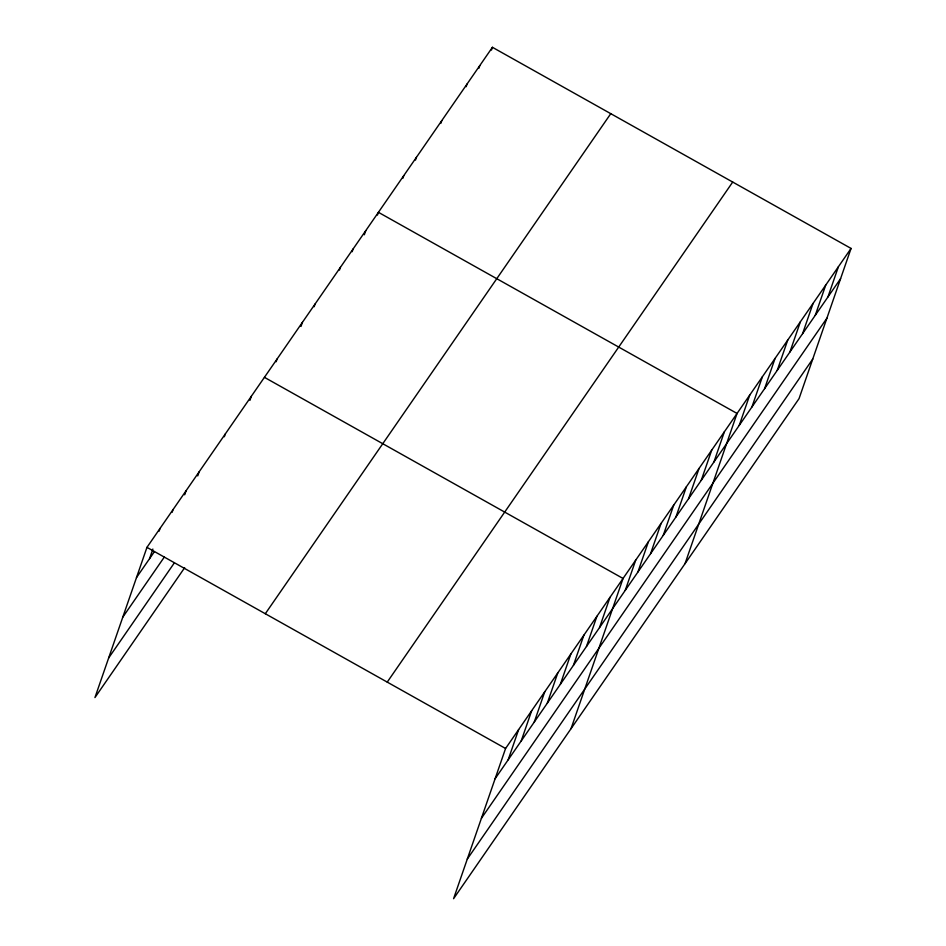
<?xml version="1.0" encoding="UTF-8"?>
<svg xmlns="http://www.w3.org/2000/svg" width="946" height="946" viewBox="0 0 946 946"><rect width="100%" height="100%" fill="white"/><g stroke="black" fill="none" stroke-linecap="round" stroke-linejoin="round"><path stroke-width="1.42" d="M851.057 248.431L505.578 748.487L453.572 898.7L799.039 398.644L851.057 248.431L492.428 47.3L146.961 547.356L94.943 697.569L184.671 567.683M149.551 558.672L152.874 549.058M159.058 531.214L160.016 528.459M172.113 512.318L173.059 509.575M184.683 494.805L186.114 490.678M197.738 475.909L199.168 471.794M224.32 436.756L225.266 434.013M249.945 400.347L251.364 396.232M276.137 361.75L277.083 358.995M300.994 326.453L302.424 322.326M314.143 306.74L315.089 303.997M339.472 270.071L340.43 267.328M352.137 251.731L353.095 248.987M364.328 234.774L365.759 230.658M377.478 215.061L378.424 212.318L737.052 413.449L685.034 563.662M402.807 178.392L403.765 175.649M415.483 160.063L416.429 157.308M440.812 123.394L441.758 120.639M466.142 86.713L467.099 83.969M478.818 68.384L479.764 65.641M491.482 50.043L492.428 47.3M508.168 759.815L518.633 729.603M521.222 740.919L531.687 710.706M534.277 722.035L544.73 691.822M547.32 703.138L557.785 672.925M560.375 684.254L570.84 654.041M573.43 665.357L583.883 635.144M586.473 646.473L596.938 616.26M599.528 627.576L609.993 597.364M571.029 728.68L623.047 578.467L264.419 377.336M625.247 590.351L635.712 560.138M637.911 572.011L648.377 541.798M650.576 553.682L661.041 523.469M663.252 535.341L673.718 505.129M675.917 517.013L686.382 486.8M688.582 498.672L699.047 468.459M701.246 480.343L711.711 450.13M713.923 462.003L724.376 431.79M739.252 425.333L749.717 395.121M751.916 407.005L762.381 376.78M764.593 388.664L775.046 358.451M777.257 370.324L787.722 340.111M789.922 351.995L800.387 321.782M802.586 333.654L813.052 303.441M815.263 315.325L825.716 285.113M827.927 296.985L838.393 266.772M136.496 577.568L154.446 551.589M122.791 617.17L164.391 556.958M108.66 657.967L173.91 563.509M265.306 613.729L610.773 113.674M387.233 682.113L732.712 182.058M495.125 778.7L840.592 278.656M481.408 818.302L826.875 318.246M467.277 859.098L812.756 359.042M146.961 547.356L505.578 748.487"/></g></svg>
